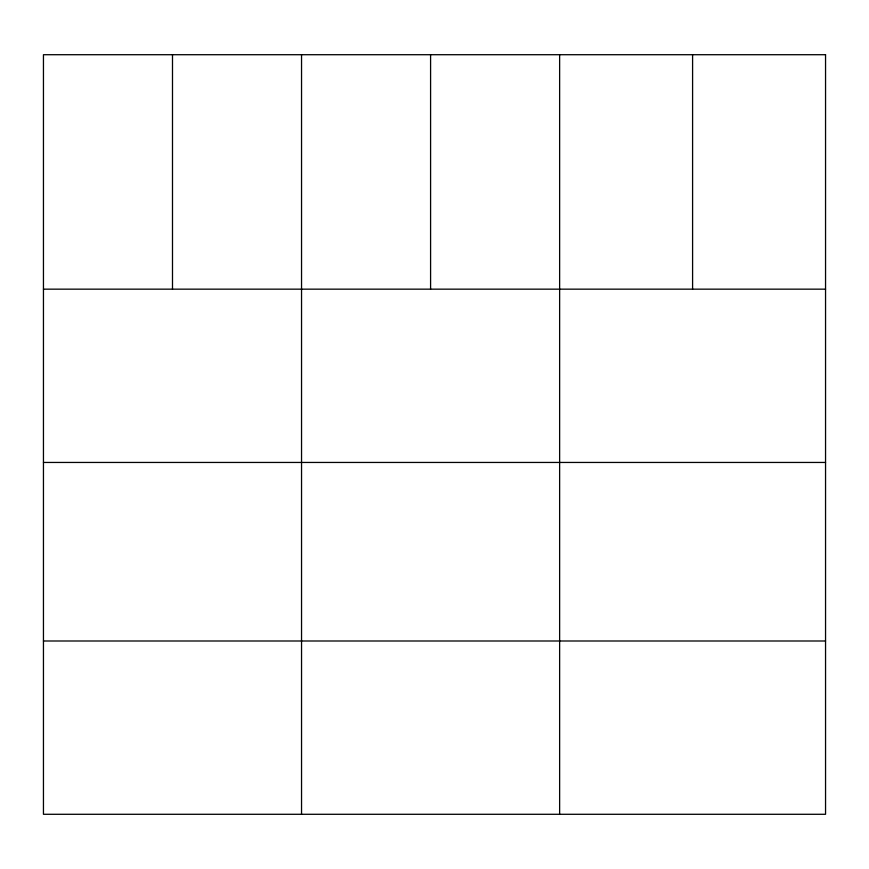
<?xml version="1.0" encoding="UTF-8"?>
<svg xmlns="http://www.w3.org/2000/svg" width="869" height="869" viewBox="0 0 869 869"><rect width="100%" height="100%" fill="white"/><g stroke="black" fill="none" stroke-linecap="round" stroke-linejoin="round"><path stroke-width="1.3" d="M43.45 289.16L825.55 289.16M43.45 462.449L825.55 462.449M43.45 640.996L825.55 640.996M692.593 54.714L692.593 289.16M559.636 54.714L559.636 814.286M430.589 54.714L430.589 289.16M301.543 54.714L301.543 814.286M172.496 54.714L172.496 289.16M825.55 54.714L43.45 54.714L43.45 814.286L825.55 814.286L825.55 54.714"/></g></svg>
